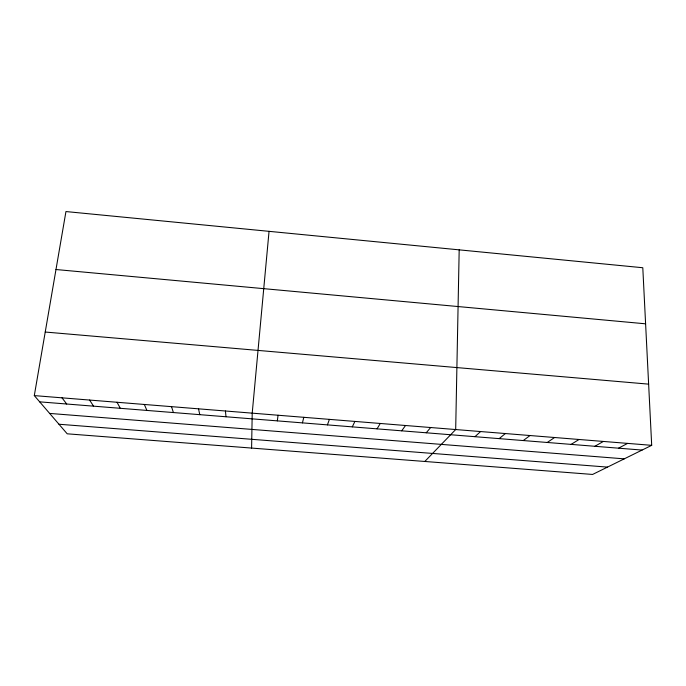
<?xml version="1.0" encoding="UTF-8"?>
<svg xmlns="http://www.w3.org/2000/svg" width="686" height="686" viewBox="0 0 686 686"><rect width="100%" height="100%" fill="white"/><g stroke="black" fill="none" stroke-linecap="round" stroke-linejoin="round"><path stroke-width="1.03" d="M251.599 448.069L252.208 413.152L269.049 231.336M459.183 249.85L455.684 429.547L424.805 461.472M277.324 420.87L278.062 415.236M34.3 395.599L65.95 211.554L642.791 267.737L651.7 445.334L592.593 474.446L67.202 433.809L34.3 395.599L651.7 445.334M302.432 422.876L303.795 417.311M327.419 424.883L329.409 419.378M352.295 426.872L354.902 421.427M377.051 428.853L380.276 423.468M401.696 430.825L405.529 425.509M426.229 432.789L430.662 427.532M474.969 436.69L480.586 431.554M499.168 438.628L505.368 433.552M523.255 440.558L530.038 435.533M547.239 442.47L554.597 437.514M571.112 444.382L579.044 439.486M594.882 446.286L603.371 441.441M618.54 448.181L627.596 443.396M49.641 413.418L624.26 458.848M58.962 424.24L607.496 467.106M39.685 401.85L642.096 450.067M45.233 332.033L648.63 384.143M55.978 269.521L645.603 323.818M62.014 397.829L66.688 404.011M89.592 400.049L93.562 406.163M117.032 402.262L120.307 408.299M144.334 404.466L146.915 410.434M171.5 406.652L173.404 412.552M198.537 408.83L199.763 414.661M225.437 411L225.994 416.762"/></g></svg>
